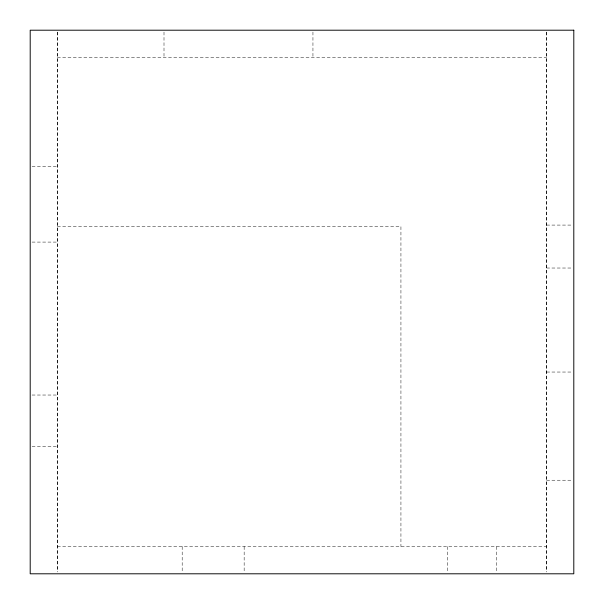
<?xml version="1.0" encoding="UTF-8"?>
<svg xmlns="http://www.w3.org/2000/svg" width="604" height="604" viewBox="0 0 604 604"><rect width="100%" height="100%" fill="white"/><g stroke="black" fill="none" stroke-linecap="round" stroke-linejoin="round"><path stroke-width="0.45" stroke-dasharray="3.02 2.27" d="M57.38 57.38L546.62 57.38M32.072 166.719L57.38 166.719M546.62 225.081L571.928 225.081M57.38 226.44L400.935 226.44L400.935 546.62M32.072 242.083L57.38 242.083M546.62 268.025L571.928 268.025M546.62 372.041L571.928 372.041M32.072 395.031L57.38 395.031M32.072 446.477L57.38 446.477M546.62 480.218L571.928 480.218M57.38 546.62L546.62 546.62M546.703 32.087L546.703 571.913M546.62 32.087L546.62 571.913M496.533 546.62L496.533 571.928M447.609 546.62L447.609 571.928M312.947 32.072L312.947 57.38M244.152 546.62L244.152 571.928M182.181 546.62L182.181 571.928M164.001 32.072L164.001 57.38M57.38 32.087L57.38 571.913M57.297 32.087L57.297 571.913"/><path stroke-width="0.91" d="M573.8 30.2L30.2 30.2L30.2 573.8L573.8 573.8L573.8 30.2"/></g></svg>
